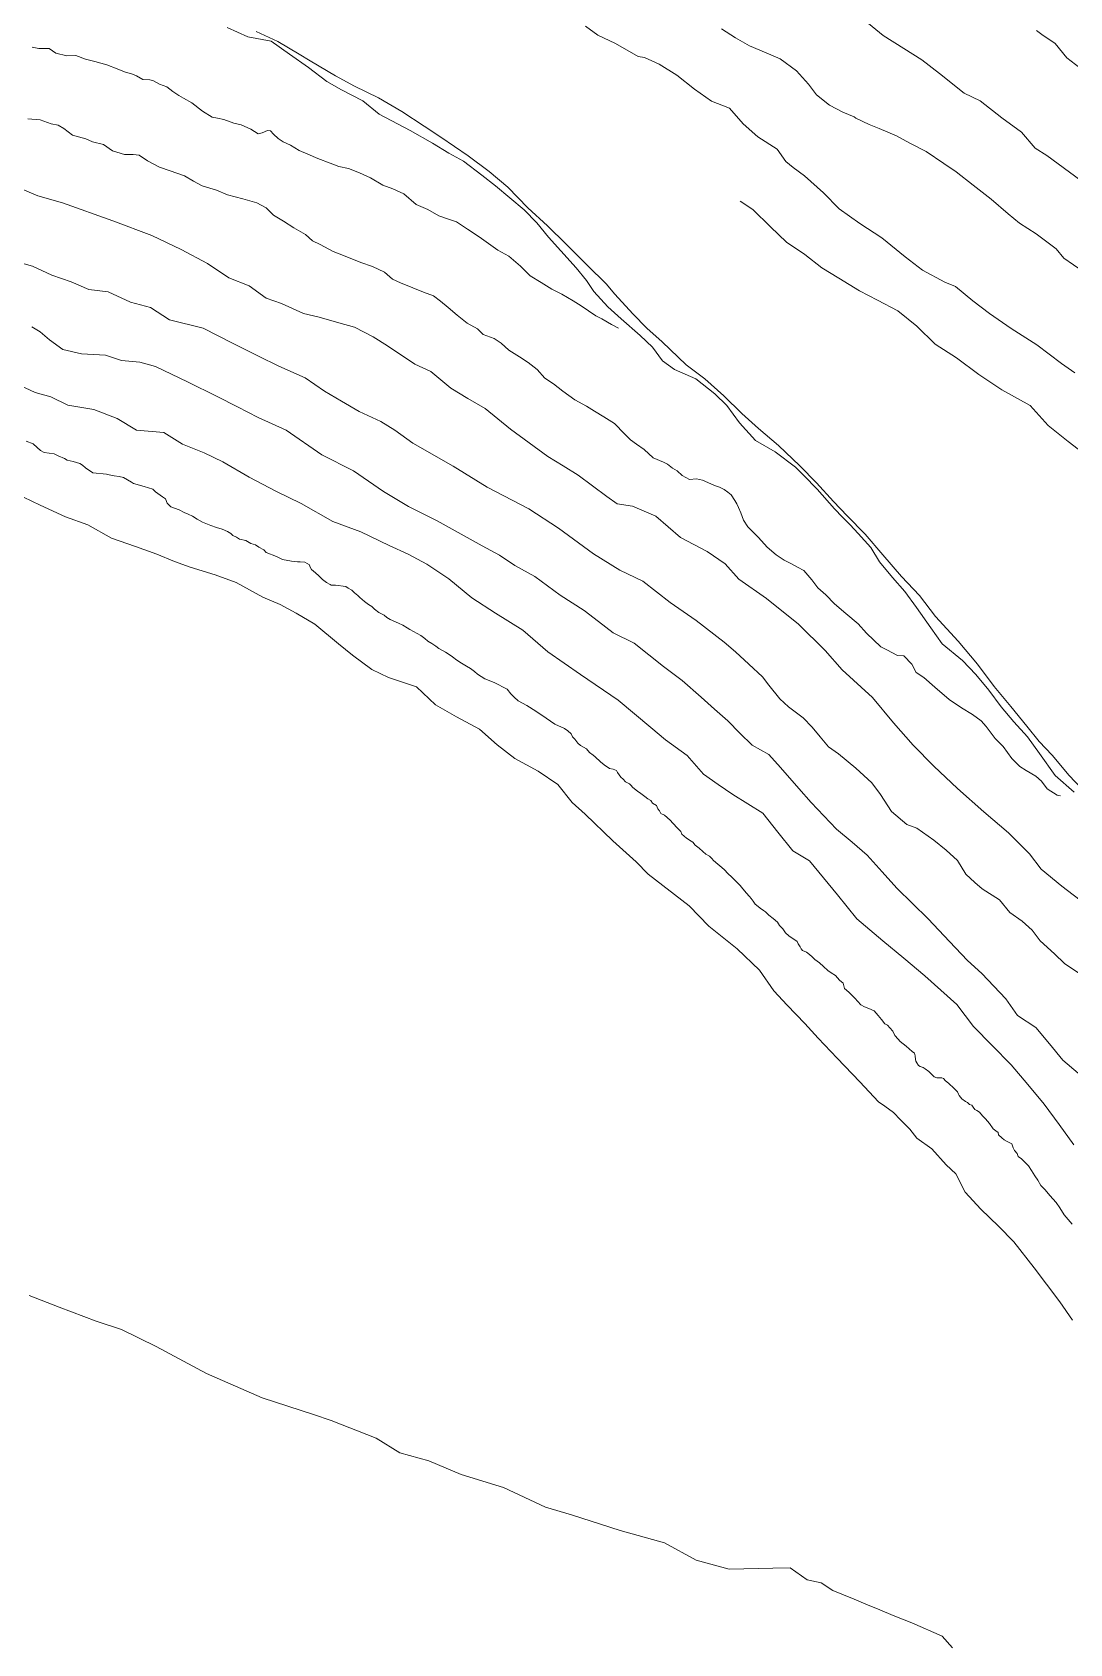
# Model space of a CAD drawing. Extents: x 683321 to 688873, y 7661944 to 7668387.
# Drawn here: x 686686.6 to 686883.8, y 7667443.6 to 7667749.8 of the extents above; entities that cross this region are included whole.
import ezdxf

# ---------------------------------------------------------------- set-up
doc = ezdxf.new("R2010")
doc.units = 0
doc.header["$MEASUREMENT"] = 0
doc.layers.add('01 CRESTA_Line', color=3, linetype='Continuous', lineweight=20)

msp = doc.modelspace()

# ---------------------------------------------------------------- linework, layer by layer
at = {"layer": '01 CRESTA_Line'}
for points in [[(686844.79, 7667752.08, 4319.97), (686848.3, 7667749.22, 4320), (686852.22, 7667746.78, 4319.99), (686855.63, 7667744.62, 4319.98), (686858.98, 7667742.02, 4320), (686863.7, 7667738.29, 4320.01), (686866.72, 7667736.79, 4320.03), (686870.82, 7667733.57, 4320.07), (686874.58, 7667730.88, 4320.03), (686877.15, 7667727.82, 4320.05), (686879.41, 7667726.42, 4320.04), (686883.72, 7667723.24, 4320), (686888.02, 7667720.05, 4319.95)], [(686723.6, 7667750.76, 4301.22), (686727.56, 7667748.96, 4300.88), (686731.96, 7667748.17, 4300.5), (686735.48, 7667745.67, 4300.26), (686739.09, 7667743.13, 4299.84), (686742.57, 7667740.47, 4299.42), (686745.34, 7667738.89, 4299.17), (686749.39, 7667736.81, 4298.75), (686752.47, 7667734.29, 4298.36), (686758.42, 7667731.17, 4297.72), (686762.62, 7667728.74, 4297.17), (686765.77, 7667726.86, 4296.94), (686768.54, 7667725.35, 4296.49), (686772.04, 7667722.69, 4295.85), (686774.63, 7667720.65, 4295.55), (686777.32, 7667718.34, 4295.08), (686780.08, 7667716.11, 4294.75), (686782.49, 7667713.59, 4294.47), (686784.71, 7667710.88, 4294.03), (686787.06, 7667708.27, 4293.79), (686789.92, 7667705.07, 4293.33), (686791.92, 7667702.68, 4293.01), (686793.32, 7667700.59, 4292.79), (686795.99, 7667697.68, 4292.35), (686798.52, 7667695.38, 4292.13), (686802.11, 7667692.2, 4291.59), (686804.44, 7667690, 4291.28), (686806.34, 7667687.36, 4290.79), (686808.65, 7667685.73, 4290.5), (686812.68, 7667683.94, 4290.04), (686816.3, 7667681.14, 4289.47), (686818.59, 7667678.9, 4289.22), (686821, 7667675.62, 4288.73), (686824.05, 7667672.22, 4288.3), (686827.79, 7667670.1, 4287.84), (686831.61, 7667667.17, 4287.49), (686833.2, 7667665.58, 4287.25), (686835.75, 7667662.97, 4286.84), (686839.02, 7667659.26, 4286.48), (686840.56, 7667657.7, 4286.17), (686842.03, 7667656.24, 4286.02), (686843.52, 7667654.55, 4285.8), (686845.92, 7667651.93, 4285.37), (686847.58, 7667649.2, 4284.97), (686850.07, 7667646.24, 4284.46), (686852.41, 7667643.52, 4284.17), (686854.62, 7667640.54, 4283.89), (686857.35, 7667636.62, 4283.54), (686859.52, 7667633.58, 4283.27), (686863.4, 7667630.45, 4282.74), (686865.92, 7667627.8, 4282.46), (686868.35, 7667624.82, 4282.19), (686870.7, 7667621.66, 4281.82), (686873.14, 7667618.78, 4281.47), (686875.72, 7667615.95, 4281.18), (686878.01, 7667612.74, 4280.95), (686880.99, 7667608.59, 4280.54), (686884.62, 7667605.43, 4280.11)], [(686887.11, 7667604.92, 4279.91), (686883.65, 7667608.61, 4280.3), (686880.4, 7667612.44, 4280.72), (686877.95, 7667615.04, 4280.94), (686875.62, 7667617.95, 4281.25), (686872.55, 7667621.69, 4281.71), (686869.38, 7667625.48, 4282.17), (686866.23, 7667629.74, 4282.49), (686862.54, 7667634.09, 4283.07), (686858.21, 7667638.81, 4283.59), (686855.17, 7667642.76, 4283.95), (686851.77, 7667646.38, 4284.34), (686848.24, 7667650.51, 4285.09), (686844.85, 7667654.43, 4285.69), (686841.46, 7667657.93, 4286.18), (686838.82, 7667660.66, 4286.5), (686835.62, 7667664.2, 4286.97), (686832.48, 7667667.45, 4287.32), (686828.37, 7667671.28, 4287.97), (686824.58, 7667674.52, 4288.53), (686821.4, 7667677.39, 4288.92), (686817.99, 7667680.76, 4289.35), (686814.38, 7667683.96, 4289.95), (686810.88, 7667686.63, 4290.46), (686806.26, 7667691.03, 4291.23), (686803.38, 7667693.62, 4291.78), (686800.7, 7667696.35, 4292.1), (686797.3, 7667700.07, 4292.66), (686795.65, 7667702, 4292.84), (686792.11, 7667705.5, 4293.27), (686788.06, 7667709.59, 4293.84), (686784.48, 7667713.02, 4294.33), (686780.74, 7667716.48, 4294.76), (686776.93, 7667720.41, 4295.35), (686773.43, 7667723.38, 4295.88), (686769.44, 7667726.32, 4296.63), (686764.24, 7667729.91, 4297.26), (686761.03, 7667732.01, 4297.71), (686756.78, 7667734.79, 4298.22), (686752.39, 7667737.37, 4298.66), (686747.79, 7667739.61, 4299.05), (686744.19, 7667741.57, 4299.46), (686739.4, 7667744.43, 4299.94), (686737.31, 7667745.67, 4300.12), (686733.26, 7667748.05, 4300.43), (686729.12, 7667749.95, 4300.77)], [(686884.73, 7667685.1, 4300.17), (686882.18, 7667686.89, 4300.15), (686877.5, 7667690.43, 4300.07), (686872.62, 7667693.54, 4299.99), (686868.53, 7667696.38, 4299.96), (686865.31, 7667698.78, 4299.96), (686862.06, 7667701.53, 4299.94), (686860.03, 7667702.35, 4299.95), (686855.75, 7667704.63, 4299.95), (686852.48, 7667707.13, 4299.98), (686848.03, 7667710.77, 4300.05), (686843.83, 7667713.5, 4300.07), (686839.95, 7667716.27, 4300.09), (686836.94, 7667719.31, 4300.08), (686833.35, 7667722.56, 4300.06), (686831.19, 7667724.12, 4300.06), (686829.82, 7667725.28, 4300.05), (686828.14, 7667727.63, 4300.03), (686824.48, 7667729.98, 4300.02), (686821.66, 7667732.44, 4299.98), (686819.08, 7667735.44, 4299.93), (686815.66, 7667736.74, 4299.9), (686812.41, 7667739.05, 4299.85), (686809.06, 7667741.68, 4299.82), (686805.73, 7667743.78, 4299.79), (686802.92, 7667745.03, 4299.78), (686801.74, 7667745.24, 4299.77), (686797.45, 7667747.7, 4299.8), (686794.04, 7667749.29, 4299.82), (686791.73, 7667750.98, 4299.85)], [(686817.57, 7667750.46, 4310.12), (686820.23, 7667748.79, 4310.09), (686822.9, 7667747.23, 4310.11), (686826.04, 7667745.95, 4310.16), (686828.7, 7667744.81, 4310.18), (686831.84, 7667742.49, 4310.17), (686834.1, 7667739.94, 4310.17), (686835.64, 7667737.94, 4310.17), (686838.12, 7667735.96, 4310.15), (686840.63, 7667734.66, 4310.11), (686842.8, 7667733.77, 4310.09), (686843.12, 7667733.49, 4310.09), (686845.62, 7667732.29, 4310.09), (686847.5, 7667731.56, 4310.13), (686850.82, 7667730.17, 4310.15), (686853.36, 7667728.78, 4310.14), (686856.49, 7667727.2, 4310.1), (686859.79, 7667724.91, 4310.09), (686862.17, 7667723.34, 4310.05), (686865.42, 7667720.77, 4310), (686868.81, 7667718.1, 4309.99), (686872.04, 7667715.34, 4310.03), (686874.22, 7667713.58, 4310.07), (686877.34, 7667711.54, 4310.09), (686881.19, 7667708.67, 4310.08), (686882.61, 7667706.93, 4310.1), (686886.31, 7667704.36, 4310.11)], [(686885.64, 7667743.07, 4330.03), (686883.19, 7667745, 4330.04), (686880.97, 7667747.69, 4330.06), (686878.45, 7667749.4, 4330.08), (686877.41, 7667750.17, 4330.09)], [(686686.56, 7667747.01, 4290.69), (686687.85, 7667746.75, 4290.56), (686689.81, 7667746.77, 4290.47), (686691.06, 7667745.88, 4290.44), (686693.11, 7667745.38, 4290.51), (686694.85, 7667745.42, 4290.5), (686696.66, 7667744.72, 4290.48), (686698.48, 7667744.26, 4290.39), (686700.72, 7667743.64, 4290.31), (686702.68, 7667742.91, 4290.29), (686704.12, 7667742.34, 4290.3), (686705.6, 7667741.87, 4290.22), (686706.38, 7667741.56, 4290.13), (686707.57, 7667740.88, 4290.16), (686708.91, 7667740.81, 4290.22), (686709.62, 7667740.63, 4290.27), (686710.76, 7667740, 4290.21), (686712.13, 7667739.44, 4290.24), (686713.27, 7667738.59, 4290.35), (686714.41, 7667737.82, 4290.39), (686715.31, 7667737.33, 4290.38), (686716.88, 7667736.4, 4290.4), (686718.9, 7667734.85, 4290.43), (686720.75, 7667733.72, 4290.36), (686721.75, 7667733.48, 4290.34), (686722.98, 7667733.25, 4290.35), (686724.86, 7667732.54, 4290.31), (686726.28, 7667732.25, 4290.27), (686728.1, 7667731.43, 4290.33), (686729.53, 7667730.51, 4290.33), (686730.26, 7667730.72, 4290.3), (686731.27, 7667731.16, 4290.37), (686731.83, 7667731.08, 4290.39), (686732.39, 7667730.45, 4290.36), (686733.3, 7667729.67, 4290.44), (686734.25, 7667729.04, 4290.23), (686735.65, 7667728.39, 4290.29), (686737.29, 7667727.37, 4290.3), (686738.92, 7667726.67, 4290.24), (686740.83, 7667725.84, 4290.28), (686743.19, 7667724.96, 4290.35), (686744.84, 7667724.35, 4290.35), (686746.69, 7667723.95, 4290.15), (686748.76, 7667723.13, 4290.27), (686750.84, 7667722.18, 4290.37), (686753.21, 7667720.76, 4290.3), (686755.07, 7667720.09, 4290.25), (686757.18, 7667719.11, 4290.22), (686759.54, 7667717.12, 4290.31), (686761.75, 7667716.14, 4290.27), (686763.86, 7667714.96, 4290.25), (686765.52, 7667714.38, 4290.23), (686767.2, 7667713.78, 4290.18), (686769.26, 7667712.43, 4290), (686771.51, 7667710.97, 4290.21), (686775.05, 7667708.4, 4290.19), (686777.17, 7667707.29, 4289.79), (686779.39, 7667705.39, 4290.02), (686781.18, 7667703.56, 4289.65), (686783.27, 7667702.26, 4289.82), (686785.34, 7667701, 4289.79), (686787.19, 7667700.09, 4289.82), (686789.39, 7667698.78, 4289.94), (686790.9, 7667697.87, 4289.93), (686793.7, 7667695.96, 4290.13), (686794.85, 7667695.38, 4290.31), (686796.68, 7667694.32, 4290.56), (686797.97, 7667693.6, 4290.45)], [(686882.01, 7667604.7, 4279.02), (686881.33, 7667604.83, 4278.88), (686879.48, 7667606.04, 4279.24), (686878.37, 7667607.51, 4278.97), (686877.32, 7667608.46, 4279.13), (686875.46, 7667609.52, 4279.21), (686874.29, 7667610.27, 4279.31), (686872.72, 7667611.81, 4279.39), (686871.07, 7667614.1, 4279.4), (686869.57, 7667615.61, 4279.83), (686867.86, 7667617.92, 4279.86), (686866.91, 7667618.97, 4280.23), (686865.28, 7667620.2, 4279.83), (686863.19, 7667621.42, 4280.08), (686860.82, 7667623.05, 4280.47), (686858.12, 7667625.35, 4279.93), (686856.01, 7667627.19, 4279.92), (686854.58, 7667628.15, 4280.33), (686853.75, 7667629.73, 4280.47), (686852.25, 7667631.31, 4280.49), (686851.03, 7667631.39, 4280.39), (686848.96, 7667632.48, 4280.38), (686847.85, 7667633.05, 4280.62), (686845.1, 7667635.62, 4280.44), (686843.54, 7667637.43, 4280.65), (686841.19, 7667639.37, 4280.85), (686839.03, 7667641.22, 4280.75), (686837.42, 7667642.91, 4280.77), (686835.89, 7667644.22, 4280.66), (686834.72, 7667645.74, 4280.64), (686833.24, 7667647.55, 4280.21), (686832.03, 7667648.17, 4280.16), (686830.72, 7667648.86, 4280.23), (686829.49, 7667649.52, 4280.33), (686827.96, 7667650.49, 4280.32), (686826.27, 7667651.96, 4280.26), (686824.61, 7667653.81, 4280.25), (686823.65, 7667654.77, 4280.25), (686822.55, 7667655.82, 4280.3), (686821.75, 7667657.12, 4280.42), (686821.21, 7667658.53, 4280.26), (686820.81, 7667659.54, 4280.33), (686820.46, 7667660.22, 4280.37), (686820.08, 7667660.82, 4280.43), (686819.42, 7667661.94, 4280.3), (686818.77, 7667662.4, 4280.31), (686818.1, 7667662.92, 4280.32), (686817.19, 7667663.38, 4280.34), (686816.41, 7667663.64, 4280.41), (686815.54, 7667664.02, 4280.42), (686813.95, 7667664.72, 4280.45), (686812.82, 7667664.97, 4280.54), (686811.47, 7667664.86, 4280.47), (686810.09, 7667665.57, 4280.52), (686809.14, 7667666.46, 4280.57), (686808.26, 7667666.99, 4280.6), (686807.33, 7667667.75, 4280.61), (686806.51, 7667668.1, 4280.63), (686804.58, 7667668.94, 4280.71), (686802.85, 7667670.56, 4280.68), (686801.44, 7667671.54, 4280.69), (686800.28, 7667672.4, 4280.76), (686799.15, 7667673.51, 4280.52), (686797.21, 7667675.48, 4280.54), (686795.18, 7667676.75, 4280.27), (686793.42, 7667677.85, 4280.44), (686791.88, 7667678.75, 4280.73), (686789.72, 7667679.99, 4280.81), (686787.44, 7667681.6, 4280.65), (686785.64, 7667683.03, 4280.43), (686784, 7667684.08, 4280.58), (686782.56, 7667685.75, 4280.41), (686780.83, 7667687.1, 4280.5), (686779.15, 7667688.18, 4280.45), (686777.15, 7667689.39, 4280.54), (686775.71, 7667690.74, 4280.59), (686774.37, 7667691.62, 4280.57), (686772.28, 7667692.41, 4280.69), (686771.18, 7667693.45, 4280.42), (686769.2, 7667694.52, 4280.36), (686767.34, 7667696.1, 4280.29), (686765.62, 7667697.55, 4280.51), (686764.16, 7667698.75, 4280.48), (686762.8, 7667699.76, 4280.52), (686760.95, 7667700.46, 4280.51), (686758.9, 7667701.26, 4280.55), (686756.54, 7667702.22, 4280.36), (686755.05, 7667702.91, 4280.52), (686753.5, 7667704.26, 4280.03), (686751.26, 7667705.29, 4280.26), (686749.04, 7667706.07, 4280.33), (686746.03, 7667707.3, 4280.25), (686743.77, 7667708.14, 4280.31), (686741.3, 7667709.52, 4279.71), (686739.85, 7667710.21, 4279.83), (686738.47, 7667711.37, 4279.86), (686736.29, 7667712.69, 4280.12), (686734.35, 7667713.94, 4280), (686732.45, 7667715.09, 4280.19), (686731.04, 7667716.45, 4280.29), (686729.23, 7667717.42, 4280.52), (686726.56, 7667718.18, 4280.59), (686723.66, 7667718.94, 4280.54), (686721.57, 7667719.85, 4280.45), (686718.85, 7667720.68, 4280.46), (686717.22, 7667721.56, 4280.19), (686715.5, 7667722.52, 4280.1), (686712.79, 7667723.47, 4280.3), (686710.75, 7667724.2, 4280.17), (686708.44, 7667725.42, 4280.47), (686706.89, 7667726.46, 4280.36), (686705.73, 7667726.61, 4280.17), (686704.07, 7667726.61, 4280.45), (686701.84, 7667727.32, 4280.4), (686700.09, 7667728.49, 4279.94), (686698.04, 7667729.03, 4280.42), (686696.74, 7667729.56, 4280.25), (686694.24, 7667730.29, 4280.21), (686692.56, 7667731.54, 4280.54), (686691.51, 7667732.19, 4280.32), (686690.18, 7667732.42, 4280.36), (686688.07, 7667733.17, 4280.69), (686685.7, 7667733.36, 4280.47)], [(686682.23, 7667721, 4270.22), (686687.66, 7667718.77, 4270.24), (686692.29, 7667717.44, 4270.19), (686701.87, 7667713.99, 4270.16), (686709.32, 7667711.22, 4270.11), (686714.87, 7667708.57, 4270.07), (686719.9, 7667705.91, 4270.05), (686723.94, 7667703.18, 4269.99), (686727.78, 7667701.64, 4270.01), (686731.05, 7667699.27, 4269.93), (686733.91, 7667698.3, 4270.04), (686738.11, 7667696.38, 4270.05), (686741.12, 7667695.66, 4270.07), (686744.85, 7667694.62, 4270.04), (686747.83, 7667693.81, 4270), (686751.35, 7667691.96, 4270), (686754.1, 7667690.27, 4270.04), (686759.27, 7667686.73, 4270.08), (686762.33, 7667685.34, 4270.09), (686766.14, 7667682.19, 4270.18), (686769.38, 7667680.26, 4270.19), (686772.62, 7667678.33, 4270.18), (686775.03, 7667676.38, 4270.18), (686777.44, 7667674.43, 4270.19), (686781, 7667671.82, 4270.19), (686784.56, 7667669.21, 4270.21), (686787.45, 7667667.44, 4270.29), (686790.34, 7667665.66, 4270.26), (686793.06, 7667663.64, 4270.23), (686795.78, 7667661.63, 4270.2), (686797.72, 7667660.2, 4270.18), (686800.63, 7667659.78, 4270.15), (686805.07, 7667657.88, 4270.16), (686807.42, 7667655.85, 4270.21), (686809.76, 7667653.82, 4270.21), (686814.82, 7667651.17, 4270.22), (686818.26, 7667648.83, 4270.24), (686820.88, 7667645.92, 4270.21), (686826.14, 7667642.24, 4270.25), (686832.2, 7667637.35, 4270.3), (686837.25, 7667632.33, 4270.33), (686840.52, 7667628.68, 4270.21), (686846.25, 7667623.4, 4270.08), (686850.26, 7667618.57, 4270.02), (686854.01, 7667614.32, 4270.03), (686857.94, 7667610.35, 4270.07), (686862.4, 7667606.09, 4270.09), (686867.43, 7667601.66, 4270.01), (686872.1, 7667597.68, 4270.19), (686876.09, 7667593.71, 4270.29), (686878.35, 7667590.79, 4270.33), (686882.27, 7667587.54, 4270.32), (686886.81, 7667584.07, 4270.25)], [(686821.14, 7667717.74, 4290.09), (686823.49, 7667716.12, 4289.95), (686826.86, 7667712.83, 4289.77), (686829.89, 7667709.93, 4289.66), (686833.39, 7667707.6, 4289.54), (686836.65, 7667705.07, 4289.44), (686839.89, 7667703.08, 4289.37), (686843.79, 7667700.67, 4289.32), (686847.2, 7667698.95, 4289.3), (686851.1, 7667696.91, 4289.3), (686854.69, 7667693.97, 4289.33), (686858.19, 7667690.58, 4289.44), (686862.21, 7667687.96, 4289.5), (686866.5, 7667684.81, 4289.6), (686870.85, 7667681.87, 4289.67), (686876.22, 7667678.88, 4289.64), (686879.66, 7667675.11, 4289.73), (686883.46, 7667672.05, 4289.8), (686887.03, 7667669.31, 4289.84)], [(686888.16, 7667569.23, 4260.41), (686882.73, 7667572.83, 4260.4), (686880.84, 7667574.71, 4260.39), (686878.14, 7667577.15, 4260.06), (686876.63, 7667579.19, 4260.25), (686874.69, 7667580.88, 4260.08), (686872.39, 7667582.57, 4260.17), (686870.39, 7667584.95, 4260.44), (686867.1, 7667587.01, 4260.28), (686865.7, 7667588.25, 4260.04), (686864, 7667589.83, 4260.06), (686862.41, 7667592.41, 4260.37), (686860.29, 7667594.39, 4260.94), (686857.89, 7667596.3, 4260.87), (686854.7, 7667598.6, 4260.34), (686852.81, 7667599.27, 4260.09), (686849.87, 7667601.77, 4260.18), (686847.77, 7667604.98, 4260.22), (686846.12, 7667607.21, 4260.39), (686843.12, 7667609.96, 4260.29), (686839.83, 7667612.67, 4260.21), (686837.88, 7667614.03, 4260.21), (686836.33, 7667615.91, 4260.29), (686834.78, 7667617.78, 4260.28), (686833.08, 7667619.54, 4260.3), (686830.32, 7667621.66, 4260.36), (686828.64, 7667623.13, 4260.21), (686826.55, 7667625.72, 4260.27), (686825.37, 7667627.33, 4260.46), (686822.73, 7667629.74, 4260.63), (686820.24, 7667632.08, 4261.09), (686818.08, 7667633.94, 4260.94), (686812.72, 7667638.05, 4260.13), (686807.8, 7667641.44, 4260.21), (686802.63, 7667645.54, 4260.2), (686798.22, 7667647.59, 4260.27), (686793.25, 7667650.68, 4260.4), (686786.57, 7667655.61, 4260.56), (686780.96, 7667659.25, 4260.68), (686773.05, 7667663.37, 4260.69), (686766.59, 7667667.38, 4260.53), (686758.91, 7667671.76, 4260.47), (686755.47, 7667674.2, 4260.41), (686752.85, 7667675.89, 4260.38), (686748.67, 7667677.74, 4260.3), (686745.35, 7667679.74, 4260.25), (686742.11, 7667681.62, 4260.22), (686738.41, 7667684.16, 4260.21), (686733.44, 7667686.36, 4260.21), (686729.55, 7667688.25, 4260.2), (686724.63, 7667690.76, 4260.22), (686719.06, 7667693.61, 4260.3), (686712.63, 7667695.21, 4260.38), (686709.04, 7667697.55, 4260.39), (686705.24, 7667698.56, 4260.36), (686701, 7667700.5, 4260.43), (686697.34, 7667700.95, 4260.44), (686693.95, 7667702.38, 4260.43), (686690.31, 7667703.69, 4260.37), (686686.61, 7667705.37, 4260.37), (686681.92, 7667706.71, 4260.31)], [(686885.36, 7667552.02, 4250.31), (686882.46, 7667554.46, 4250.26), (686879.89, 7667557.56, 4250.28), (686877.32, 7667560.66, 4250.33), (686873.83, 7667562.94, 4250.28), (686871.59, 7667566.12, 4250.27), (686867.05, 7667570.97, 4250.26), (686864.31, 7667573.4, 4250.25), (686860.89, 7667577.01, 4250.29), (686856.85, 7667581.36, 4250.27), (686853.88, 7667584.25, 4250.29), (686850.91, 7667587.15, 4250.21), (686848.1, 7667590.29, 4250.14), (686845.28, 7667593.44, 4250.27), (686842.37, 7667595.92, 4250.22), (686839.45, 7667598.39, 4250.06), (686837.03, 7667600.91, 4250), (686834.6, 7667603.43, 4250.02), (686832.25, 7667606.12, 4250), (686828.76, 7667610.07, 4250.09), (686826.56, 7667612.57, 4250.21), (686823.41, 7667614.34, 4250.25), (686821.07, 7667616.65, 4250.26), (686818.74, 7667618.95, 4250.29), (686816.23, 7667621.2, 4250.28), (686813.72, 7667623.44, 4250.21), (686810.06, 7667626.66, 4250.14), (686806.52, 7667629.31, 4250.03), (686803.73, 7667631.5, 4249.99), (686800.95, 7667633.7, 4250.06), (686796.95, 7667635.7, 4250.09), (686794.19, 7667637.83, 4250.08), (686791.44, 7667639.97, 4250.13), (686786.92, 7667642.85, 4250.17), (686784.49, 7667644.62, 4250.2), (686782.06, 7667646.39, 4250.25), (686778.29, 7667648.52, 4250.29), (686775.35, 7667650.47, 4250.34), (686772.08, 7667652.23, 4250.37), (686763.53, 7667656.96, 4250.15), (686758.09, 7667659.68, 4250.1), (686753.31, 7667662.56, 4250.25), (686747.63, 7667666.5, 4250.28), (686741.6, 7667669.51, 4250.22), (686734.8, 7667674.2, 4250.09), (686729.5, 7667676.63, 4250.03), (686725.6, 7667678.62, 4250.14), (686721.7, 7667680.62, 4250.16), (686716.05, 7667683.42, 4250.2), (686710, 7667686.29, 4250.24), (686706.99, 7667687.11, 4250.18), (686703.55, 7667687.43, 4250.06), (686700.49, 7667688.47, 4250.03), (686695.93, 7667688.75, 4250.01), (686692.39, 7667689.57, 4250), (686689.85, 7667691.37, 4250), (686688.1, 7667692.87, 4250), (686686.51, 7667693.83, 4250.01)], [(686884.53, 7667538.4, 4239.97), (686881.72, 7667542.25, 4239.95), (686878.92, 7667546.11, 4239.96), (686875.76, 7667549.85, 4239.99), (686872.59, 7667553.6, 4240.02), (686869.03, 7667557.25, 4240.08), (686865.46, 7667560.9, 4240.04), (686862.32, 7667565.05, 4240.21), (686859.27, 7667567.78, 4240.22), (686856.23, 7667570.51, 4240.15), (686852.22, 7667573.85, 4240.11), (686848.21, 7667577.19, 4240.04), (686845.74, 7667579.27, 4240.06), (686843.28, 7667581.35, 4240.06), (686839.64, 7667585.88, 4240.08), (686836.97, 7667589.11, 4240.08), (686834.3, 7667592.35, 4240.07), (686831.13, 7667594.25, 4240.03), (686828.29, 7667597.83, 4240.06), (686825.45, 7667601.42, 4240.12), (686822.57, 7667603.19, 4240.13), (686819.69, 7667604.97, 4240.12), (686816.91, 7667606.9, 4240.14), (686814.13, 7667608.83, 4240.23), (686811.07, 7667612.39, 4240.24), (686806.92, 7667615.36, 4240.25), (686804.16, 7667617.7, 4240.26), (686797.95, 7667622.91, 4240.27), (686790.78, 7667627.79, 4240.15), (686784.58, 7667632.1, 4240.09), (686779.81, 7667636.23, 4240.2), (686774.61, 7667639.46, 4240.21), (686770.09, 7667642.32, 4240.25), (686765.76, 7667645.97, 4240.17), (686761.54, 7667648.73, 4240.47), (686758.03, 7667650.64, 4240.44), (686754.39, 7667652.3, 4240.36), (686749.04, 7667654.88, 4240.33), (686743.71, 7667656.85, 4240.32), (686737.69, 7667660.27, 4240.32), (686732.88, 7667662.59, 4240.31), (686727.78, 7667665.31, 4240.28), (686722.77, 7667668.21, 4240.3), (686719.26, 7667669.88, 4240.3), (686715.1, 7667671.57, 4240.32), (686711.56, 7667673.74, 4240.39), (686706.36, 7667674.24, 4240.44), (686702.73, 7667676.43, 4240.46), (686698.26, 7667678.11, 4240.57), (686693.36, 7667678.99, 4240.46), (686690.1, 7667680.53, 4240.58), (686687.12, 7667681.36, 4240.53), (686683.22, 7667683.18, 4240.48)], [(686884.2, 7667523.3, 4229.87), (686882.72, 7667525.07, 4229.96), (686881.87, 7667526.43, 4229.96), (686881.19, 7667527.4, 4229.91), (686879.96, 7667528.78, 4230.03), (686879.09, 7667529.86, 4230.05), (686878.28, 7667530.67, 4230.1), (686877.66, 7667531.7, 4230.11), (686877.12, 7667532.52, 4230.23), (686876.51, 7667533.49, 4230.24), (686875.93, 7667534.4, 4230.34), (686874.59, 7667535.72, 4230.19), (686873.95, 7667536.17, 4230.21), (686873.74, 7667536.72, 4230.15), (686873.24, 7667537.33, 4230.24), (686873, 7667537.83, 4230.36), (686872.73, 7667538.57, 4230.16), (686872.36, 7667538.78, 4230.26), (686871.83, 7667539, 4230.28), (686871.28, 7667539.36, 4230.21), (686870.83, 7667539.71, 4230.26), (686870.24, 7667540.31, 4230.42), (686870.13, 7667540.71, 4230.47), (686869.71, 7667541.03, 4230.38), (686869.19, 7667541.46, 4230.34), (686868.48, 7667542.42, 4230.46), (686867.72, 7667543.3, 4230.54), (686867.16, 7667543.89, 4230.55), (686866.61, 7667544.58, 4230.49), (686866.08, 7667544.9, 4230.48), (686865.73, 7667545.08, 4230.55), (686865.39, 7667545.52, 4230.54), (686865.16, 7667545.92, 4230.48), (686864.71, 7667546.04, 4230.45), (686864.29, 7667546.42, 4230.43), (686863.93, 7667546.65, 4230.41), (686863.26, 7667547.16, 4230.41), (686862.76, 7667547.74, 4230.36), (686862.61, 7667548.04, 4230.36), (686862.39, 7667548.48, 4230.29), (686861.79, 7667549.12, 4230.13), (686860.72, 7667550.13, 4230.22), (686860.16, 7667550.52, 4230.09), (686859.77, 7667550.98, 4229.97), (686859.41, 7667551.11, 4230.01), (686858.48, 7667551.14, 4230.18), (686857.96, 7667551.33, 4230.15), (686857.46, 7667551.8, 4230.15), (686856.95, 7667552.3, 4230.14), (686856.27, 7667552.81, 4230.11), (686855.9, 7667553.11, 4230.03), (686855.35, 7667553.3, 4230.08), (686855.02, 7667553.48, 4230.04), (686854.67, 7667554, 4230), (686854.51, 7667554.26, 4230.04), (686854.42, 7667554.62, 4230.03), (686854.35, 7667555.3, 4229.98), (686854.22, 7667555.82, 4229.91), (686853.78, 7667556.15, 4229.92), (686853.22, 7667556.63, 4229.96), (686852.65, 7667557.17, 4229.91), (686852.08, 7667557.57, 4229.9), (686851.52, 7667558, 4229.85), (686851.16, 7667558.48, 4229.83), (686850.54, 7667559.18, 4229.81), (686850.12, 7667560.02, 4229.66), (686849.56, 7667560.62, 4229.78), (686849.09, 7667561.1, 4229.82), (686848.59, 7667561.4, 4229.81), (686847.98, 7667562.23, 4229.66), (686847.34, 7667562.97, 4229.7), (686846.56, 7667563.83, 4229.72), (686845.57, 7667564.32, 4229.68), (686844.77, 7667564.61, 4229.74), (686844.05, 7667565.02, 4229.74), (686843.46, 7667565.63, 4229.69), (686842.92, 7667566.26, 4229.62), (686841.74, 7667567.38, 4229.72), (686840.97, 7667568.1, 4229.82), (686840.68, 7667569.1, 4229.7), (686839.98, 7667569.68, 4229.73), (686839.2, 7667570.56, 4229.72), (686838.41, 7667571.09, 4229.76), (686837.8, 7667571.51, 4229.76), (686836.98, 7667572.3, 4229.76), (686836.21, 7667572.99, 4229.74), (686835.33, 7667573.58, 4229.8), (686834.78, 7667574.13, 4229.78), (686834.27, 7667574.54, 4229.76), (686833.74, 7667574.98, 4229.78), (686832.94, 7667575.32, 4229.8), (686832.68, 7667575.65, 4229.87), (686832.5, 7667575.99, 4229.83), (686832.15, 7667576.57, 4229.91), (686831.94, 7667577.02, 4229.72), (686830.37, 7667578.13, 4230), (686829.76, 7667578.69, 4230), (686829.22, 7667579.45, 4229.99), (686828.57, 7667580.06, 4230.03), (686828.2, 7667580.71, 4230), (686827.37, 7667581.38, 4229.96), (686826.59, 7667582.03, 4230.02), (686825.94, 7667582.66, 4229.68), (686825.56, 7667582.91, 4229.81), (686824.94, 7667583.38, 4229.91), (686824.55, 7667583.66, 4229.97), (686823.99, 7667584.14, 4229.92), (686823.57, 7667584.71, 4229.91), (686823.23, 7667585.22, 4229.95), (686822.9, 7667585.59, 4229.91), (686822.25, 7667586.25, 4229.94), (686821.35, 7667587.38, 4230.12), (686821.11, 7667587.66, 4230.12), (686820.42, 7667588.37, 4230.31), (686819.92, 7667588.87, 4230.24), (686819.47, 7667589.32, 4230.27), (686818.86, 7667589.88, 4230.32), (686818.1, 7667590.72, 4230.35), (686816.06, 7667592.4, 4230.25), (686815.75, 7667592.79, 4230.24), (686815.3, 7667593.27, 4230.15), (686814.56, 7667593.66, 4230.21), (686814.03, 7667594.16, 4230.11), (686813.3, 7667594.8, 4230.03), (686812.59, 7667595.35, 4230.07), (686812.09, 7667595.88, 4230), (686811.78, 7667596.11, 4229.92), (686810.92, 7667596.67, 4229.86), (686810.05, 7667597.42, 4229.85), (686809.85, 7667597.93, 4229.83), (686809.33, 7667598.42, 4229.88), (686808.93, 7667598.82, 4229.86), (686808.55, 7667599.29, 4229.79), (686808.27, 7667599.56, 4229.77), (686807.86, 7667600, 4229.63), (686807.26, 7667600.61, 4229.76), (686806.71, 7667601.04, 4229.77), (686806.01, 7667601.35, 4229.79), (686805.76, 7667601.84, 4229.84), (686805.49, 7667602.26, 4229.9), (686805.19, 7667602.89, 4229.94), (686804.43, 7667603.35, 4230.08), (686804.14, 7667603.81, 4229.92), (686803.54, 7667604.14, 4229.92), (686803.02, 7667604.57, 4229.82), (686802.25, 7667605.16, 4229.9), (686801.61, 7667605.6, 4229.83), (686801.02, 7667606.04, 4229.89), (686800.68, 7667606.39, 4229.86), (686800.37, 7667606.7, 4229.83), (686800.06, 7667607, 4229.66), (686799.35, 7667607.39, 4229.82), (686798.86, 7667607.91, 4229.86), (686798.46, 7667608.28, 4229.91), (686798.14, 7667608.7, 4229.82), (686797.78, 7667609.18, 4229.87), (686797.61, 7667609.56, 4229.86), (686796.99, 7667609.79, 4229.86), (686796.29, 7667609.92, 4229.84), (686795.25, 7667610.6, 4229.9), (686794.58, 7667611.18, 4229.78), (686793.53, 7667612.1, 4229.83), (686793.2, 7667612.45, 4229.78), (686792.48, 7667612.97, 4229.89), (686791.91, 7667613.62, 4229.84), (686790.76, 7667614.27, 4229.85), (686790.24, 7667614.73, 4229.95), (686789.72, 7667615.46, 4229.98), (686789.27, 7667615.94, 4229.97), (686788.99, 7667616.51, 4229.91), (686788.37, 7667617.09, 4230.05), (686787.7, 7667617.54, 4229.8), (686785.91, 7667618.36, 4230.07), (686784.27, 7667619.46, 4229.77), (686782.27, 7667620.81, 4229.89), (686780.57, 7667621.91, 4229.86), (686778.95, 7667622.8, 4229.97), (686778.13, 7667623.48, 4230.01), (686777.55, 7667624.13, 4229.86), (686776.82, 7667624.98, 4229.62), (686774.37, 7667626.23, 4230.1), (686772.57, 7667626.94, 4229.94), (686771.19, 7667627.81, 4230.01), (686770.62, 7667628.36, 4230), (686769.83, 7667628.91, 4230.05), (686769.13, 7667629.37, 4230.06), (686768.13, 7667629.9, 4230.11), (686767.26, 7667630.47, 4230.18), (686766.41, 7667631.11, 4230.19), (686765.79, 7667631.56, 4230.18), (686765.08, 7667632.05, 4230.19), (686763.82, 7667632.74, 4230.23), (686763.27, 7667633.18, 4230.14), (686762.51, 7667633.65, 4230.14), (686761.74, 7667634.11, 4230.2), (686761.18, 7667634.64, 4230.16), (686760.42, 7667635.16, 4230.05), (686758.34, 7667636.31, 4230.12), (686757.82, 7667636.67, 4230.1), (686757.01, 7667637.18, 4230.06), (686756.18, 7667637.55, 4229.94), (686754.59, 7667638.23, 4230.27), (686753.99, 7667638.61, 4230.25), (686753.45, 7667639.08, 4230.11), (686752.41, 7667639.58, 4230.25), (686751.6, 7667640.22, 4230.29), (686751.1, 7667640.67, 4230.24), (686750.47, 7667641.08, 4230.17), (686749.74, 7667641.67, 4230.01), (686748.82, 7667642.39, 4230.19), (686748.44, 7667642.78, 4230.15), (686747.81, 7667643.28, 4230.09), (686747.31, 7667643.81, 4229.96), (686746.63, 7667644.16, 4230.04), (686746.16, 7667644.48, 4229.82), (686744.2, 7667644.76, 4230.02), (686743.41, 7667644.78, 4229.9), (686743.18, 7667644.9, 4229.87), (686742.51, 7667645.29, 4229.79), (686741.74, 7667645.85, 4229.82), (686741.36, 7667646.2, 4229.79), (686741.01, 7667646.55, 4229.68), (686740.38, 7667647.07, 4229.72), (686739.66, 7667647.76, 4229.8), (686739.35, 7667648.3, 4229.84), (686739.26, 7667648.62, 4229.84), (686738.37, 7667649.11, 4229.73), (686737.49, 7667649.17, 4229.77), (686736.96, 7667649.16, 4229.31), (686735.84, 7667649.34, 4229.31), (686734.12, 7667649.65, 4229.66), (686732.98, 7667650.19, 4229.53), (686731.01, 7667650.98, 4229.65), (686730.6, 7667651.49, 4229.55), (686729.62, 7667651.97, 4229.53), (686728.99, 7667652.39, 4229.48), (686728.12, 7667652.69, 4229.65), (686727.19, 7667653.27, 4229.51), (686725.98, 7667653.52, 4229.62), (686725.41, 7667653.85, 4229.53), (686724.7, 7667654.2, 4229.72), (686724.3, 7667654.59, 4229.72), (686723.65, 7667654.96, 4229.69), (686722.67, 7667655.37, 4229.68), (686721.58, 7667655.74, 4229.55), (686720.52, 7667656.08, 4229.72), (686718.95, 7667656.74, 4229.82), (686717.88, 7667657.29, 4229.6), (686717.03, 7667657.9, 4229.89), (686716.17, 7667658.28, 4229.73), (686715.45, 7667658.58, 4229.86), (686714.52, 7667659.07, 4229.79), (686712.93, 7667659.65, 4229.92), (686712.23, 7667660.32, 4229.9), (686711.89, 7667661.18, 4229.87), (686711.32, 7667661.56, 4229.99), (686710.9, 7667661.89, 4230.01), (686710, 7667662.52, 4230.08), (686709.48, 7667663.02, 4229.97), (686707.82, 7667663.48, 4230.16), (686705.81, 7667664.09, 4230.04), (686705.44, 7667664.36, 4230.01), (686704.66, 7667664.78, 4229.92), (686703.91, 7667665.21, 4229.82), (686703.09, 7667665.38, 4229.64), (686702.15, 7667665.53, 4229.63), (686701.17, 7667665.74, 4229.57), (686700.69, 7667665.87, 4229.15), (686698.05, 7667666.1, 4229.63), (686696.69, 7667667.05, 4229.58), (686696.1, 7667667.58, 4229.56), (686695.63, 7667667.9, 4229.31), (686694.32, 7667668.26, 4229.6), (686693.22, 7667668.51, 4229.6), (686692.71, 7667668.82, 4229.43), (686691.48, 7667669.34, 4229.65), (686690.76, 7667669.69, 4229.62), (686688.86, 7667669.99, 4229.75), (686688.12, 7667670.32, 4229.47), (686687.47, 7667670.91, 4229.63), (686686.71, 7667671.61, 4229.55), (686685.4, 7667672.13, 4229.86)], [(686884.26, 7667505.09, 4220.11), (686881.84, 7667508.56, 4220.2), (686879.33, 7667511.9, 4220.23), (686876.96, 7667514.98, 4220.25), (686873.13, 7667519.97, 4220.33), (686870.21, 7667522.96, 4220.29), (686866.87, 7667526.18, 4220.28), (686863.87, 7667529.41, 4220.3), (686862.11, 7667532.86, 4220.37), (686860.25, 7667534.56, 4220.36), (686857.52, 7667537.61, 4220.35), (686854.71, 7667539.65, 4220.25), (686853.37, 7667541.36, 4220.3), (686851.61, 7667543.13, 4220.27), (686850.23, 7667544.51, 4220.27), (686848.62, 7667545.71, 4220.22), (686847.43, 7667546.58, 4220.2), (686843.86, 7667550.36, 4220.17), (686839.58, 7667554.87, 4220.16), (686835.92, 7667558.68, 4220.22), (686833.43, 7667561.47, 4220.24), (686830.07, 7667564.96, 4220.23), (686827.54, 7667567.68, 4220.21), (686824.77, 7667571.57, 4220.21), (686820.55, 7667575.61, 4220.19), (686815.15, 7667579.96, 4220.13), (686811.4, 7667583.79, 4220.2), (686803.6, 7667589.81, 4220.19), (686801.36, 7667592.17, 4220.19), (686796.89, 7667596.14, 4220.24), (686791.63, 7667601.22, 4220.29), (686789.19, 7667603.46, 4220.3), (686786.49, 7667606.89, 4220.35), (686782.7, 7667609.41, 4220.33), (686778.29, 7667611.8, 4220.29), (686774.93, 7667614.42, 4220.35), (686771.6, 7667617.38, 4220.36), (686767.17, 7667619.71, 4220.32), (686763.2, 7667621.98, 4220.33), (686759.61, 7667625.41, 4220.38), (686754.29, 7667627.19, 4220.3), (686751.09, 7667628.75, 4220.35), (686747.42, 7667631.47, 4220.31), (686744.78, 7667633.59, 4220.31), (686740.3, 7667637.34, 4220.46), (686736.7, 7667639.46, 4220.53), (686733.71, 7667641.1, 4220.6), (686730.38, 7667642.48, 4220.6), (686725.32, 7667645.27, 4220.63), (686721.32, 7667646.72, 4220.68), (686716.56, 7667648.2, 4220.78), (686713.59, 7667649.26, 4220.79), (686710.24, 7667650.66, 4220.79), (686706.21, 7667652.08, 4220.53), (686701.65, 7667653.69, 4220.33), (686697.15, 7667656.22, 4220.28), (686692.89, 7667657.72, 4220.22), (686688.09, 7667659.98, 4220.18), (686683.29, 7667662.25, 4220.13)], [(686685.98, 7667509.78, 4211.83), (686691.71, 7667507.55, 4212.2), (686698.7, 7667504.85, 4212.85), (686703.53, 7667503.31, 4211.95), (686710.1, 7667500.05, 4211.09), (686719.67, 7667494.93, 4212.74), (686730.26, 7667490.28, 4212.69), (686740.05, 7667487.14, 4212.7), (686743.35, 7667485.98, 4212.7), (686751.91, 7667482.63, 4212.71), (686756.46, 7667479.86, 4212.72), (686761.92, 7667478.3, 4212.72), (686768.11, 7667475.75, 4212.73), (686776.12, 7667473.28, 4212.74), (686784.11, 7667469.52, 4212.74), (686789.05, 7667468.05, 4212.75), (686798.31, 7667465.07, 4212.76), (686806.7, 7667462.74, 4212.76), (686812.74, 7667459.44, 4212.77), (686819.01, 7667457.77, 4212.78), (686827.33, 7667457.9, 4212.78), (686830.6, 7667457.98, 4212.82), (686833.83, 7667455.73, 4213.4), (686836.52, 7667455.17, 4213.64), (686838.7, 7667453.68, 4213.88), (686842.76, 7667452.04, 4213.55), (686845.02, 7667451.07, 4213.57), (686847.65, 7667449.99, 4213.29), (686850.2, 7667448.92, 4212.65), (686853.71, 7667447.52, 4212.84), (686859.53, 7667445.03, 4212.9), (686861.47, 7667442.81, 4212.95)]]:
    msp.add_polyline3d(points, dxfattribs=at)

doc.saveas('drawing.dxf')
